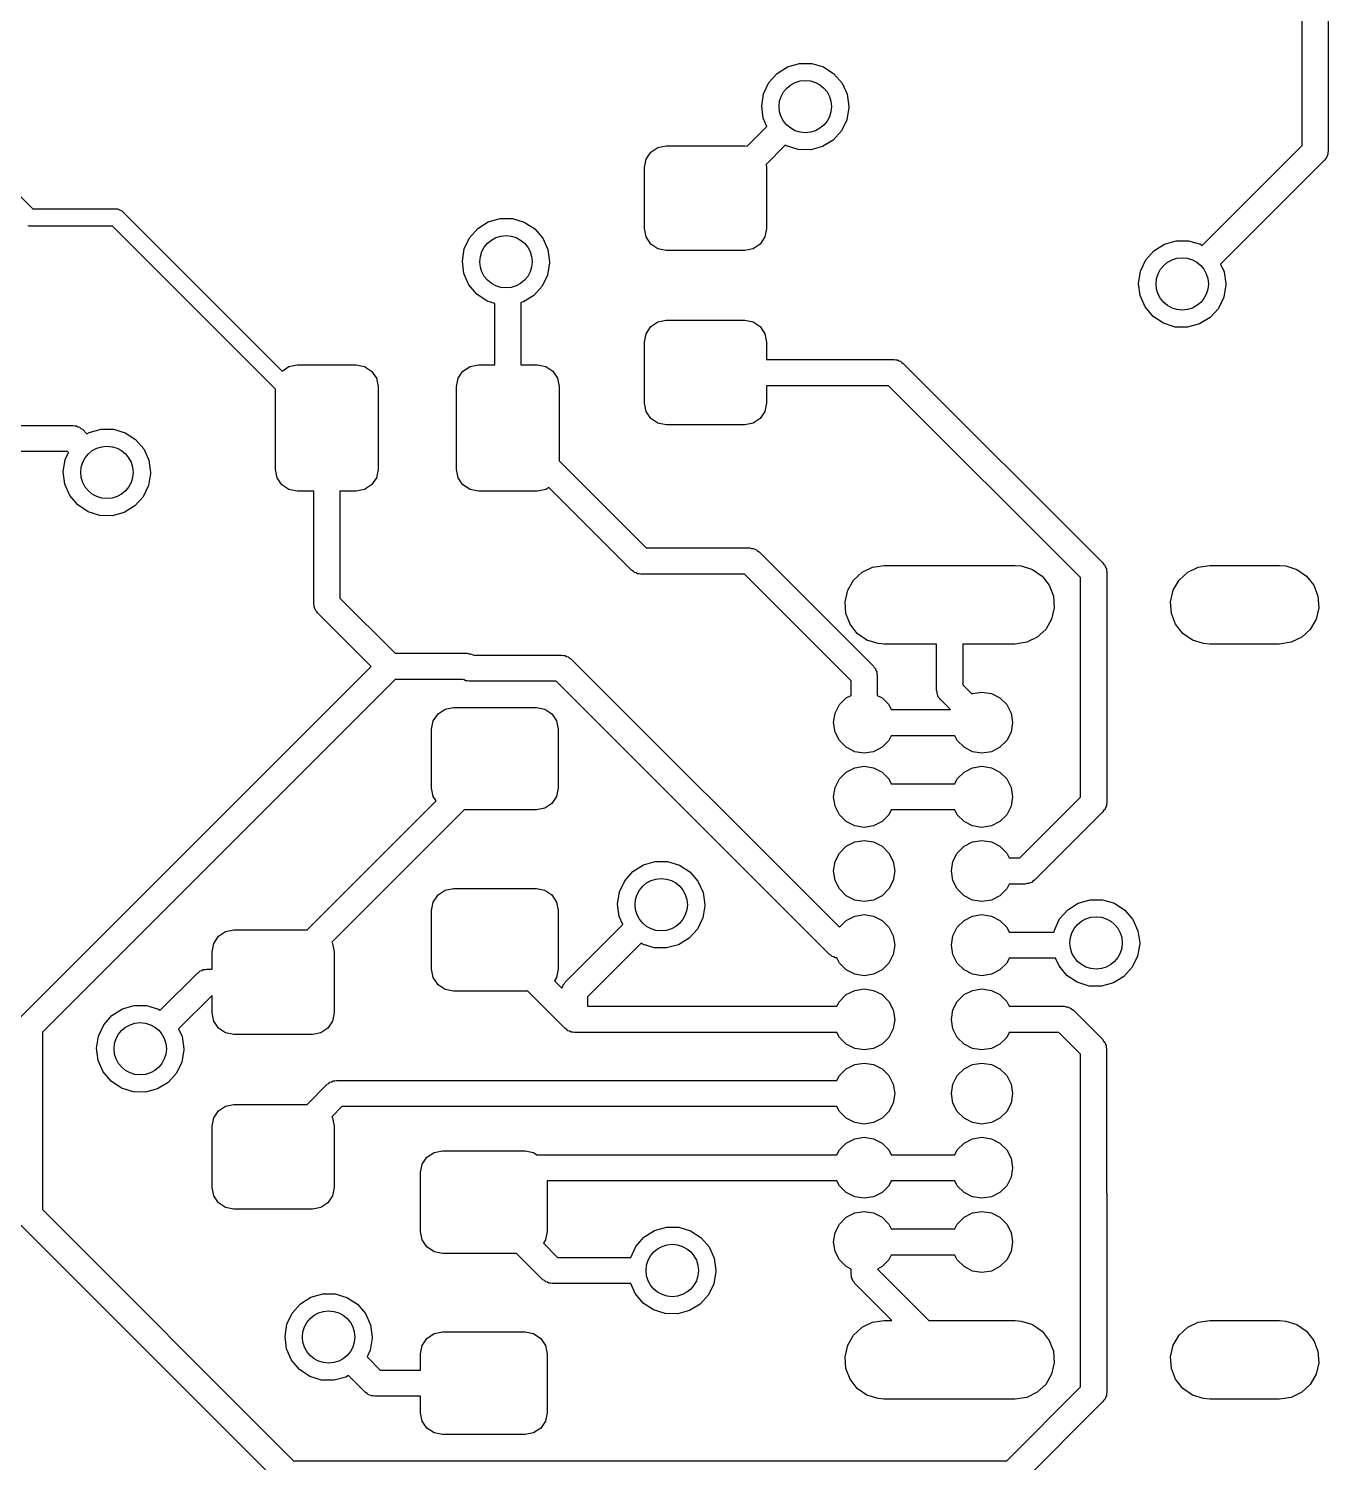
# Model space of a CAD drawing. Extents: x 2.72 to 6.24, y -5.23 to -2.47.
# Drawn here: x 5.65 to 6.236, y -4.902 to -4.255 of the extents above; entities that cross this region are included whole.
import ezdxf

# ---------------------------------------------------------------- set-up
doc = ezdxf.new("R2010")
doc.units = 0
doc.header["$MEASUREMENT"] = 0
doc.layers.add('BLACK', color=7, linetype='CONTINUOUS')

msp = doc.modelspace()

# ---------------------------------------------------------------- linework, layer by layer
at = {"layer": 'BLACK', "linetype": 'CONTINUOUS'}
for p, q in [((6.22409, -4.30755), (6.22409, -3.73064)), ((6.23591, -3.72819), (6.23591, -4.31)), ((5.98724, -4.27501), (5.99196, -4.27203)), ((5.99196, -4.27203), (5.99733, -4.2705)), ((5.99733, -4.2705), (6.00291, -4.27053)), ((6.00291, -4.27053), (6.00826, -4.27213)), ((6.00826, -4.27213), (6.01294, -4.27517)), ((5.5914, -4.27584), (5.65163, -4.33606)), ((5.98118, -4.28424), (5.98355, -4.27919)), ((5.98355, -4.27919), (5.98724, -4.27501)), ((6.01294, -4.27517), (6.01658, -4.27939)), ((6.01658, -4.27939), (6.01889, -4.28448)), ((5.98032, -4.28976), (5.98118, -4.28424)), ((6.01889, -4.28448), (6.01969, -4.29)), ((5.98104, -4.29529), (5.98032, -4.28976)), ((6.01968, -4.29048), (6.01875, -4.29598)), ((6.01969, -4.29), (6.01968, -4.29048)), ((5.9738, -4.30785), (5.98266, -4.29898)), ((5.98266, -4.29898), (5.98104, -4.29529)), ((6.01875, -4.29598), (6.01632, -4.30101)), ((6.01257, -4.30515), (6.00782, -4.30807)), ((6.01632, -4.30101), (6.01257, -4.30515)), ((5.92819, -4.31371), (5.93032, -4.31052)), ((5.93032, -4.31052), (5.93352, -4.30839)), ((5.93352, -4.30839), (5.93728, -4.30764)), ((5.93728, -4.30764), (5.97272, -4.30764)), ((5.97272, -4.30764), (5.9738, -4.30785)), ((5.99096, -4.30739), (5.98228, -4.31607)), ((5.99153, -4.30777), (5.99096, -4.30739)), ((5.99685, -4.30943), (5.99153, -4.30777)), ((6.00243, -4.30953), (5.99685, -4.30943)), ((6.00782, -4.30807), (6.00243, -4.30953)), ((6.17902, -4.35263), (6.22409, -4.30755)), ((6.23511, -4.31295), (6.23456, -4.3135)), ((6.23532, -4.3122), (6.23511, -4.31295)), ((6.2357, -4.31153), (6.23532, -4.3122)), ((6.23591, -4.31), (6.2357, -4.31075)), ((6.2357, -4.31075), (6.2357, -4.31153)), ((5.92744, -4.31748), (5.92819, -4.31371)), ((5.92744, -4.34504), (5.92744, -4.31748)), ((5.98228, -4.31607), (5.98256, -4.31748)), ((5.98256, -4.31748), (5.98256, -4.34504)), ((6.23418, -4.31418), (6.18733, -4.36103)), ((6.23456, -4.3135), (6.23418, -4.31418)), ((5.65163, -4.33606), (5.68915, -4.33606)), ((5.68915, -4.33606), (5.68946, -4.33616)), ((5.68946, -4.33616), (5.68977, -4.33611)), ((5.68977, -4.33611), (5.69059, -4.33653)), ((5.69059, -4.33653), (5.69147, -4.33681)), ((5.69147, -4.33681), (5.69165, -4.33707)), ((5.69165, -4.33707), (5.69194, -4.33722)), ((5.69194, -4.33722), (5.764, -4.40928)), ((5.6497, -4.34384), (5.64938, -4.34389)), ((5.65, -4.34394), (5.6497, -4.34384)), ((5.68752, -4.34394), (5.65, -4.34394)), ((5.76102, -4.41744), (5.68752, -4.34394)), ((5.84855, -4.34919), (5.85224, -4.34501)), ((5.85224, -4.34501), (5.85696, -4.34203)), ((5.85696, -4.34203), (5.86233, -4.3405)), ((5.86233, -4.3405), (5.86791, -4.34053)), ((5.86791, -4.34053), (5.87326, -4.34213)), ((5.87326, -4.34213), (5.87794, -4.34517)), ((5.87794, -4.34517), (5.88158, -4.34939)), ((5.92819, -4.34881), (5.92744, -4.34504)), ((5.98256, -4.34504), (5.98181, -4.34881)), ((5.84618, -4.35424), (5.84855, -4.34919)), ((5.88158, -4.34939), (5.88389, -4.35448)), ((5.93032, -4.352), (5.92819, -4.34881)), ((5.93352, -4.35413), (5.93032, -4.352)), ((5.97968, -4.352), (5.97648, -4.35413)), ((5.98181, -4.34881), (5.97968, -4.352)), ((6.16196, -4.35203), (6.16733, -4.3505)), ((6.16733, -4.3505), (6.17291, -4.35053)), ((6.17291, -4.35053), (6.17826, -4.35213)), ((5.84532, -4.35976), (5.84618, -4.35424)), ((5.88389, -4.35448), (5.88469, -4.36)), ((5.93728, -4.35488), (5.93352, -4.35413)), ((5.97272, -4.35488), (5.93728, -4.35488)), ((5.97648, -4.35413), (5.97272, -4.35488)), ((6.15355, -4.35919), (6.15724, -4.35501)), ((6.15724, -4.35501), (6.16196, -4.35203)), ((6.17826, -4.35213), (6.17902, -4.35263)), ((5.84604, -4.36529), (5.84532, -4.35976)), ((5.88468, -4.36048), (5.88375, -4.36598)), ((5.88469, -4.36), (5.88468, -4.36048)), ((6.15032, -4.36976), (6.15118, -4.36424)), ((6.15118, -4.36424), (6.15355, -4.35919)), ((6.18733, -4.36103), (6.18889, -4.36448)), ((6.18889, -4.36448), (6.18969, -4.37)), ((5.84829, -4.3704), (5.84604, -4.36529)), ((5.85188, -4.37467), (5.84829, -4.3704)), ((5.88132, -4.37101), (5.87757, -4.37515)), ((5.88375, -4.36598), (5.88132, -4.37101)), ((6.15104, -4.37529), (6.15032, -4.36976)), ((6.18968, -4.37048), (6.18875, -4.37598)), ((6.18969, -4.37), (6.18968, -4.37048)), ((5.85653, -4.37777), (5.85188, -4.37467)), ((5.85994, -4.37883), (5.85653, -4.37777)), ((5.87757, -4.37515), (5.87282, -4.37807)), ((6.15329, -4.3804), (6.15104, -4.37529)), ((6.18875, -4.37598), (6.18632, -4.38101)), ((5.85994, -4.40646), (5.85994, -4.37883)), ((5.87282, -4.37807), (5.87175, -4.37836)), ((5.87175, -4.37836), (5.87175, -4.40646)), ((6.15688, -4.38467), (6.15329, -4.3804)), ((6.18632, -4.38101), (6.18257, -4.38515)), ((5.92819, -4.39245), (5.93032, -4.38926)), ((5.93032, -4.38926), (5.93352, -4.38713)), ((5.93352, -4.38713), (5.93728, -4.38638)), ((5.93728, -4.38638), (5.97272, -4.38638)), ((5.97272, -4.38638), (5.97648, -4.38713)), ((5.97648, -4.38713), (5.97968, -4.38926)), ((5.97968, -4.38926), (5.98181, -4.39245)), ((6.16153, -4.38777), (6.15688, -4.38467)), ((6.16685, -4.38943), (6.16153, -4.38777)), ((6.17243, -4.38953), (6.16685, -4.38943)), ((6.17782, -4.38807), (6.17243, -4.38953)), ((6.18257, -4.38515), (6.17782, -4.38807)), ((5.92744, -4.39622), (5.92819, -4.39245)), ((5.92744, -4.42378), (5.92744, -4.39622)), ((5.98181, -4.39245), (5.98256, -4.39622)), ((5.98256, -4.39622), (5.98256, -4.40409)), ((5.764, -4.40928), (5.7671, -4.40721)), ((5.7671, -4.40721), (5.77087, -4.40646)), ((5.77087, -4.40646), (5.79744, -4.40646)), ((5.79744, -4.40646), (5.80121, -4.40721)), ((5.80121, -4.40721), (5.8044, -4.40934)), ((5.8044, -4.40934), (5.80653, -4.41253)), ((5.84347, -4.41253), (5.8456, -4.40934)), ((5.8456, -4.40934), (5.84879, -4.40721)), ((5.84879, -4.40721), (5.85256, -4.40646)), ((5.85256, -4.40646), (5.85994, -4.40646)), ((5.87175, -4.40646), (5.87913, -4.40646)), ((5.87913, -4.40646), (5.8829, -4.40721)), ((5.8829, -4.40721), (5.88609, -4.40934)), ((5.88609, -4.40934), (5.88823, -4.41253)), ((5.98256, -4.40409), (6.04003, -4.40409)), ((6.04003, -4.40409), (6.04078, -4.4043)), ((6.04078, -4.4043), (6.04156, -4.4043)), ((6.04156, -4.4043), (6.04223, -4.40468)), ((6.04223, -4.40468), (6.04298, -4.40489)), ((6.04298, -4.40489), (6.04353, -4.40544)), ((6.04353, -4.40544), (6.04421, -4.40582)), ((6.04421, -4.40582), (6.13425, -4.49587)), ((5.80653, -4.41253), (5.80728, -4.4163)), ((5.80728, -4.4163), (5.80728, -4.4537)), ((5.84272, -4.4163), (5.84347, -4.41253)), ((5.84272, -4.4537), (5.84272, -4.4163)), ((5.88823, -4.41253), (5.88898, -4.4163)), ((5.88898, -4.4163), (5.88898, -4.44978)), ((6.03759, -4.41591), (5.98256, -4.41591)), ((5.98256, -4.41591), (5.98256, -4.42378)), ((6.12417, -4.50249), (6.03759, -4.41591)), ((5.76102, -4.4537), (5.76102, -4.41744)), ((5.92819, -4.42755), (5.92744, -4.42378)), ((5.93032, -4.43074), (5.92819, -4.42755)), ((5.98181, -4.42755), (5.97968, -4.43074)), ((5.98256, -4.42378), (5.98181, -4.42755)), ((5.63362, -4.43382), (5.66972, -4.43382)), ((5.66972, -4.43382), (5.67048, -4.43402)), ((5.67048, -4.43402), (5.67125, -4.43402)), ((5.67125, -4.43402), (5.67193, -4.43441)), ((5.67193, -4.43441), (5.67268, -4.43461)), ((5.67268, -4.43461), (5.67323, -4.43516)), ((5.67323, -4.43516), (5.6739, -4.43555)), ((5.6739, -4.43555), (5.67599, -4.43764)), ((5.67696, -4.43703), (5.68233, -4.4355)), ((5.68233, -4.4355), (5.68791, -4.43553)), ((5.68791, -4.43553), (5.69326, -4.43713)), ((5.93352, -4.43287), (5.93032, -4.43074)), ((5.93728, -4.43362), (5.93352, -4.43287)), ((5.97272, -4.43362), (5.93728, -4.43362)), ((5.97648, -4.43287), (5.97272, -4.43362)), ((5.97968, -4.43074), (5.97648, -4.43287)), ((5.67599, -4.43764), (5.67696, -4.43703)), ((5.69326, -4.43713), (5.69794, -4.44017)), ((5.69794, -4.44017), (5.70158, -4.44439)), ((5.66728, -4.44563), (5.63362, -4.44563)), ((5.66618, -4.44924), (5.66768, -4.44603)), ((5.66768, -4.44603), (5.66728, -4.44563)), ((5.70158, -4.44439), (5.70389, -4.44948)), ((5.66532, -4.45476), (5.66618, -4.44924)), ((5.66604, -4.46029), (5.66532, -4.45476)), ((5.70468, -4.45548), (5.70375, -4.46098)), ((5.70389, -4.44948), (5.70469, -4.455)), ((5.70469, -4.455), (5.70468, -4.45548)), ((5.76177, -4.45747), (5.76102, -4.4537)), ((5.80728, -4.4537), (5.80653, -4.45747)), ((5.84347, -4.45747), (5.84272, -4.4537)), ((5.88898, -4.44978), (5.92829, -4.48909)), ((5.66829, -4.4654), (5.66604, -4.46029)), ((5.70375, -4.46098), (5.70132, -4.46601)), ((5.76391, -4.46066), (5.76177, -4.45747)), ((5.7671, -4.46279), (5.76391, -4.46066)), ((5.8044, -4.46066), (5.80121, -4.46279)), ((5.80653, -4.45747), (5.8044, -4.46066)), ((5.8456, -4.46066), (5.84347, -4.45747)), ((5.84879, -4.46279), (5.8456, -4.46066)), ((5.88433, -4.46184), (5.8829, -4.46279)), ((5.92167, -4.49918), (5.88433, -4.46184)), ((5.67188, -4.46967), (5.66829, -4.4654)), ((5.70132, -4.46601), (5.69757, -4.47015)), ((5.77087, -4.46354), (5.7671, -4.46279)), ((5.77825, -4.46354), (5.77087, -4.46354)), ((5.77825, -4.51415), (5.77825, -4.46354)), ((5.79744, -4.46354), (5.79006, -4.46354)), ((5.79006, -4.46354), (5.79006, -4.51171)), ((5.80121, -4.46279), (5.79744, -4.46354)), ((5.85256, -4.46354), (5.84879, -4.46279)), ((5.87913, -4.46354), (5.85256, -4.46354)), ((5.8829, -4.46279), (5.87913, -4.46354)), ((5.67653, -4.47277), (5.67188, -4.46967)), ((5.68185, -4.47443), (5.67653, -4.47277)), ((5.68743, -4.47453), (5.68185, -4.47443)), ((5.69282, -4.47307), (5.68743, -4.47453)), ((5.69757, -4.47015), (5.69282, -4.47307)), ((5.92829, -4.48909), (5.975, -4.48909)), ((5.975, -4.48909), (5.97575, -4.4893)), ((5.97575, -4.4893), (5.97653, -4.4893)), ((5.97653, -4.4893), (5.9772, -4.48968)), ((5.9772, -4.48968), (5.97795, -4.48989)), ((5.97795, -4.48989), (5.9785, -4.49044)), ((5.9785, -4.49044), (5.97918, -4.49082)), ((5.97918, -4.49082), (6.03071, -4.54236)), ((5.92234, -4.49956), (5.92167, -4.49918)), ((5.92289, -4.50011), (5.92234, -4.49956)), ((5.92364, -4.50032), (5.92289, -4.50011)), ((5.92432, -4.5007), (5.92364, -4.50032)), ((5.9251, -4.5007), (5.92432, -4.5007)), ((5.92585, -4.50091), (5.9251, -4.5007)), ((6.02176, -4.50365), (6.02563, -4.50007)), ((6.02563, -4.50007), (6.03038, -4.49779)), ((6.03038, -4.49779), (6.03559, -4.49701)), ((6.03559, -4.49701), (6.09465, -4.49701)), ((6.09465, -4.49701), (6.09742, -4.49723)), ((6.09742, -4.49723), (6.10244, -4.49881)), ((6.10244, -4.49881), (6.10677, -4.50181)), ((6.13425, -4.49587), (6.13464, -4.49655)), ((6.13464, -4.49655), (6.13519, -4.49709)), ((6.13519, -4.49709), (6.13539, -4.49785)), ((6.13539, -4.49785), (6.13578, -4.49852)), ((6.13578, -4.49852), (6.13578, -4.4993)), ((6.13578, -4.4993), (6.13598, -4.50005)), ((6.13598, -4.50005), (6.13598, -4.6039)), ((6.16861, -4.50365), (6.17248, -4.50007)), ((6.17248, -4.50007), (6.17723, -4.49779)), ((6.17723, -4.49779), (6.18244, -4.49701)), ((6.18244, -4.49701), (6.21394, -4.49701)), ((6.21394, -4.49701), (6.21671, -4.49723)), ((6.21671, -4.49723), (6.22173, -4.49881)), ((6.22173, -4.49881), (6.22606, -4.50181)), ((5.97255, -4.50091), (5.92585, -4.50091)), ((6.02063, -4.54898), (5.97255, -4.50091)), ((6.01912, -4.5082), (6.02176, -4.50365)), ((6.10677, -4.50181), (6.11003, -4.50595)), ((6.11003, -4.50595), (6.11194, -4.51086)), ((6.12417, -4.60145), (6.12417, -4.50249)), ((6.16597, -4.5082), (6.16861, -4.50365)), ((6.22606, -4.50181), (6.22933, -4.50595)), ((6.22933, -4.50595), (6.23123, -4.51086)), ((5.79006, -4.51171), (5.81495, -4.53659)), ((6.01793, -4.51333), (6.01912, -4.5082)), ((6.0183, -4.51859), (6.01793, -4.51333)), ((6.11194, -4.51086), (6.11231, -4.51611)), ((6.16478, -4.51333), (6.16597, -4.5082)), ((6.16515, -4.51859), (6.16478, -4.51333)), ((6.23123, -4.51086), (6.2316, -4.51611)), ((5.77845, -4.5149), (5.77825, -4.51415)), ((5.77845, -4.51568), (5.77845, -4.5149)), ((5.77884, -4.51636), (5.77845, -4.51568)), ((5.77904, -4.51711), (5.77884, -4.51636)), ((5.77959, -4.51766), (5.77904, -4.51711)), ((5.77998, -4.51833), (5.77959, -4.51766)), ((5.80415, -4.5425), (5.77998, -4.51833)), ((6.0202, -4.5235), (6.0183, -4.51859)), ((6.11231, -4.51611), (6.11112, -4.52125)), ((6.16705, -4.5235), (6.16515, -4.51859)), ((6.2316, -4.51611), (6.23041, -4.52125)), ((6.02346, -4.52764), (6.0202, -4.5235)), ((6.10847, -4.5258), (6.1046, -4.52938)), ((6.11112, -4.52125), (6.10847, -4.5258)), ((6.17031, -4.52764), (6.16705, -4.5235)), ((6.22776, -4.5258), (6.2239, -4.52938)), ((6.23041, -4.52125), (6.22776, -4.5258)), ((6.0278, -4.53063), (6.02346, -4.52764)), ((6.03282, -4.53222), (6.0278, -4.53063)), ((6.03559, -4.53244), (6.03282, -4.53222)), ((6.05921, -4.53244), (6.03559, -4.53244)), ((6.05921, -4.55331), (6.05921, -4.53244)), ((6.09465, -4.53244), (6.07102, -4.53244)), ((6.07102, -4.53244), (6.07102, -4.55086)), ((6.09986, -4.53166), (6.09465, -4.53244)), ((6.1046, -4.52938), (6.09986, -4.53166)), ((6.17465, -4.53063), (6.17031, -4.52764)), ((6.17967, -4.53222), (6.17465, -4.53063)), ((6.18244, -4.53244), (6.17967, -4.53222)), ((6.21394, -4.53244), (6.18244, -4.53244)), ((6.21915, -4.53166), (6.21394, -4.53244)), ((6.2239, -4.52938), (6.21915, -4.53166)), ((5.81495, -4.53659), (5.8475, -4.53659)), ((5.8475, -4.53659), (5.84825, -4.5368)), ((5.84825, -4.5368), (5.84903, -4.5368)), ((5.84903, -4.5368), (5.8497, -4.53718)), ((5.8497, -4.53718), (5.85045, -4.53739)), ((5.85045, -4.53739), (5.85047, -4.5374)), ((5.85047, -4.5374), (5.89012, -4.5374)), ((5.89012, -4.5374), (5.89087, -4.5376)), ((5.89087, -4.5376), (5.89164, -4.5376)), ((5.89164, -4.5376), (5.89232, -4.53799)), ((5.89232, -4.53799), (5.89307, -4.53819)), ((5.89307, -4.53819), (5.89362, -4.53874)), ((5.89362, -4.53874), (5.89429, -4.53913)), ((5.89429, -4.53913), (6.01537, -4.66021)), ((5.64582, -4.70082), (5.80415, -4.5425)), ((6.03071, -4.54236), (6.0311, -4.54303)), ((6.0311, -4.54303), (6.03165, -4.54358)), ((6.03165, -4.54358), (6.03185, -4.54433)), ((6.03185, -4.54433), (6.03224, -4.54501)), ((6.03224, -4.54501), (6.03224, -4.54578)), ((6.03224, -4.54578), (6.03244, -4.54654)), ((5.81495, -4.54841), (5.65591, -4.70745)), ((5.84534, -4.54841), (5.81495, -4.54841)), ((5.84535, -4.54842), (5.84534, -4.54841)), ((5.84611, -4.54862), (5.84535, -4.54842)), ((5.84678, -4.54901), (5.84611, -4.54862)), ((5.84756, -4.54901), (5.84678, -4.54901)), ((5.84831, -4.54921), (5.84756, -4.54901)), ((5.88767, -4.54921), (5.84831, -4.54921)), ((6.0109, -4.67244), (5.88767, -4.54921)), ((6.02063, -4.55561), (6.02063, -4.54898)), ((6.03244, -4.54654), (6.03244, -4.55561)), ((6.07102, -4.55086), (6.0751, -4.55494)), ((6.01539, -4.55977), (6.01844, -4.55673)), ((6.01844, -4.55673), (6.02063, -4.55561)), ((6.03244, -4.55561), (6.03463, -4.55673)), ((6.03463, -4.55673), (6.03768, -4.55977)), ((6.05941, -4.55406), (6.05921, -4.55331)), ((6.05941, -4.55484), (6.05941, -4.55406)), ((6.0598, -4.55551), (6.05941, -4.55484)), ((6.06, -4.55626), (6.0598, -4.55551)), ((6.06055, -4.55681), (6.06, -4.55626)), ((6.06094, -4.55748), (6.06055, -4.55681)), ((6.06543, -4.56197), (6.06094, -4.55748)), ((6.0751, -4.55494), (6.07543, -4.55477)), ((6.07543, -4.55477), (6.07969, -4.55409)), ((6.07969, -4.55409), (6.08394, -4.55477)), ((6.08394, -4.55477), (6.08778, -4.55673)), ((6.08778, -4.55673), (6.09083, -4.55977)), ((5.83221, -4.5671), (5.83434, -4.56391)), ((5.83434, -4.56391), (5.83753, -4.56177)), ((5.83753, -4.56177), (5.8413, -4.56102)), ((5.8413, -4.56102), (5.8787, -4.56102)), ((5.8787, -4.56102), (5.88247, -4.56177)), ((5.88247, -4.56177), (5.88566, -4.56391)), ((5.88566, -4.56391), (5.88779, -4.5671)), ((6.01276, -4.56787), (6.01343, -4.56362)), ((6.01343, -4.56362), (6.01539, -4.55977)), ((6.03768, -4.55977), (6.0388, -4.56197)), ((6.0388, -4.56197), (6.06543, -4.56197)), ((6.09083, -4.55977), (6.09279, -4.56362)), ((6.09279, -4.56362), (6.09346, -4.56787)), ((5.83146, -4.57087), (5.83221, -4.5671)), ((5.83146, -4.59744), (5.83146, -4.57087)), ((5.88779, -4.5671), (5.88854, -4.57087)), ((5.88854, -4.57087), (5.88854, -4.59744)), ((6.01343, -4.57213), (6.01276, -4.56787)), ((6.09346, -4.56787), (6.09279, -4.57213)), ((6.01539, -4.57597), (6.01343, -4.57213)), ((6.01844, -4.57902), (6.01539, -4.57597)), ((6.03768, -4.57597), (6.03463, -4.57902)), ((6.0388, -4.57378), (6.03768, -4.57597)), ((6.06742, -4.57378), (6.0388, -4.57378)), ((6.06854, -4.57597), (6.06742, -4.57378)), ((6.07159, -4.57902), (6.06854, -4.57597)), ((6.09083, -4.57597), (6.08778, -4.57902)), ((6.09279, -4.57213), (6.09083, -4.57597)), ((6.02228, -4.58098), (6.01844, -4.57902)), ((6.02654, -4.58165), (6.02228, -4.58098)), ((6.03079, -4.58098), (6.02654, -4.58165)), ((6.03463, -4.57902), (6.03079, -4.58098)), ((6.07543, -4.58098), (6.07159, -4.57902)), ((6.07969, -4.58165), (6.07543, -4.58098)), ((6.08394, -4.58098), (6.07969, -4.58165)), ((6.08778, -4.57902), (6.08394, -4.58098)), ((6.01539, -4.59324), (6.01844, -4.59019)), ((6.01844, -4.59019), (6.02228, -4.58823)), ((6.02228, -4.58823), (6.02654, -4.58756)), ((6.02654, -4.58756), (6.03079, -4.58823)), ((6.03079, -4.58823), (6.03463, -4.59019)), ((6.03463, -4.59019), (6.03768, -4.59324)), ((6.06854, -4.59324), (6.07159, -4.59019)), ((6.07159, -4.59019), (6.07543, -4.58823)), ((6.07543, -4.58823), (6.07969, -4.58756)), ((6.07969, -4.58756), (6.08394, -4.58823)), ((6.08394, -4.58823), (6.08778, -4.59019)), ((6.08778, -4.59019), (6.09083, -4.59324)), ((5.83221, -4.60121), (5.83146, -4.59744)), ((5.88854, -4.59744), (5.88779, -4.60121)), ((6.01276, -4.60134), (6.01343, -4.59708)), ((6.01343, -4.59708), (6.01539, -4.59324)), ((6.03768, -4.59324), (6.0388, -4.59543)), ((6.0388, -4.59543), (6.06742, -4.59543)), ((6.06742, -4.59543), (6.06854, -4.59324)), ((6.09083, -4.59324), (6.09279, -4.59708)), ((6.09279, -4.59708), (6.09346, -4.60134)), ((5.77527, -4.66138), (5.8335, -4.60315)), ((5.8335, -4.60315), (5.83221, -4.60121)), ((5.88779, -4.60121), (5.88566, -4.6044)), ((6.01343, -4.6056), (6.01276, -4.60134)), ((6.09346, -4.60134), (6.09279, -4.6056)), ((6.09673, -4.6289), (6.12417, -4.60145)), ((6.13598, -4.6039), (6.13578, -4.60465)), ((5.84607, -4.60728), (5.78644, -4.66691)), ((5.8787, -4.60728), (5.84607, -4.60728)), ((5.88247, -4.60653), (5.8787, -4.60728)), ((5.88566, -4.6044), (5.88247, -4.60653)), ((6.01539, -4.60944), (6.01343, -4.6056)), ((6.01844, -4.61249), (6.01539, -4.60944)), ((6.03768, -4.60944), (6.03463, -4.61249)), ((6.0388, -4.60724), (6.03768, -4.60944)), ((6.06742, -4.60724), (6.0388, -4.60724)), ((6.06854, -4.60944), (6.06742, -4.60724)), ((6.07159, -4.61249), (6.06854, -4.60944)), ((6.09083, -4.60944), (6.08778, -4.61249)), ((6.09279, -4.6056), (6.09083, -4.60944)), ((6.13425, -4.60807), (6.10335, -4.63898)), ((6.13464, -4.6074), (6.13425, -4.60807)), ((6.13519, -4.60685), (6.13464, -4.6074)), ((6.13539, -4.6061), (6.13519, -4.60685)), ((6.13578, -4.60543), (6.13539, -4.6061)), ((6.13578, -4.60465), (6.13578, -4.60543)), ((6.02228, -4.61444), (6.01844, -4.61249)), ((6.02654, -4.61512), (6.02228, -4.61444)), ((6.03079, -4.61444), (6.02654, -4.61512)), ((6.03463, -4.61249), (6.03079, -4.61444)), ((6.07543, -4.61444), (6.07159, -4.61249)), ((6.07969, -4.61512), (6.07543, -4.61444)), ((6.08394, -4.61444), (6.07969, -4.61512)), ((6.08778, -4.61249), (6.08394, -4.61444)), ((6.01844, -4.62366), (6.02228, -4.6217)), ((6.02228, -4.6217), (6.02654, -4.62102)), ((6.02654, -4.62102), (6.03079, -4.6217)), ((6.03079, -4.6217), (6.03463, -4.62366)), ((6.07159, -4.62366), (6.07543, -4.6217)), ((6.07543, -4.6217), (6.07969, -4.62102)), ((6.07969, -4.62102), (6.08394, -4.6217)), ((6.08394, -4.6217), (6.08778, -4.62366)), ((6.01343, -4.63055), (6.01539, -4.6267)), ((6.01539, -4.6267), (6.01844, -4.62366)), ((6.03463, -4.62366), (6.03768, -4.6267)), ((6.03768, -4.6267), (6.03964, -4.63055)), ((6.06658, -4.63055), (6.06854, -4.6267)), ((6.06854, -4.6267), (6.07159, -4.62366)), ((6.08778, -4.62366), (6.09083, -4.6267)), ((6.09083, -4.6267), (6.09195, -4.6289)), ((6.09195, -4.6289), (6.09673, -4.6289)), ((5.91855, -4.63919), (5.92224, -4.63501)), ((5.92224, -4.63501), (5.92696, -4.63203)), ((5.92696, -4.63203), (5.93233, -4.6305)), ((5.93233, -4.6305), (5.93791, -4.63053)), ((5.93791, -4.63053), (5.94326, -4.63213)), ((5.94326, -4.63213), (5.94794, -4.63517)), ((5.94794, -4.63517), (5.95158, -4.63939)), ((6.01276, -4.6348), (6.01343, -4.63055)), ((6.01343, -4.63906), (6.01276, -4.6348)), ((6.03964, -4.63055), (6.04031, -4.6348)), ((6.04031, -4.6348), (6.03964, -4.63906)), ((6.06591, -4.6348), (6.06658, -4.63055)), ((6.06658, -4.63906), (6.06591, -4.6348)), ((5.83753, -4.64347), (5.8413, -4.64272)), ((5.8413, -4.64272), (5.8787, -4.64272)), ((5.8787, -4.64272), (5.88247, -4.64347)), ((5.91618, -4.64424), (5.91855, -4.63919)), ((5.95158, -4.63939), (5.95389, -4.64448)), ((6.01539, -4.6429), (6.01343, -4.63906)), ((6.01844, -4.64595), (6.01539, -4.6429)), ((6.03768, -4.6429), (6.03463, -4.64595)), ((6.03964, -4.63906), (6.03768, -4.6429)), ((6.06854, -4.6429), (6.06658, -4.63906)), ((6.07159, -4.64595), (6.06854, -4.6429)), ((6.09083, -4.6429), (6.08778, -4.64595)), ((6.09195, -4.64071), (6.09083, -4.6429)), ((6.09917, -4.64071), (6.09195, -4.64071)), ((6.09992, -4.64051), (6.09917, -4.64071)), ((6.1007, -4.64051), (6.09992, -4.64051)), ((6.10137, -4.64012), (6.1007, -4.64051)), ((6.10212, -4.63992), (6.10137, -4.64012)), ((6.10267, -4.63937), (6.10212, -4.63992)), ((6.10335, -4.63898), (6.10267, -4.63937)), ((5.83146, -4.65256), (5.83221, -4.64879)), ((5.83221, -4.64879), (5.83434, -4.6456)), ((5.83434, -4.6456), (5.83753, -4.64347)), ((5.88247, -4.64347), (5.88566, -4.6456)), ((5.88566, -4.6456), (5.88779, -4.64879)), ((5.88779, -4.64879), (5.88854, -4.65256)), ((5.91532, -4.64976), (5.91618, -4.64424)), ((5.95389, -4.64448), (5.95469, -4.65)), ((6.02228, -4.64791), (6.01844, -4.64595)), ((6.02654, -4.64858), (6.02228, -4.64791)), ((6.03079, -4.64791), (6.02654, -4.64858)), ((6.03463, -4.64595), (6.03079, -4.64791)), ((6.07543, -4.64791), (6.07159, -4.64595)), ((6.07969, -4.64858), (6.07543, -4.64791)), ((6.08394, -4.64791), (6.07969, -4.64858)), ((6.08778, -4.64595), (6.08394, -4.64791)), ((6.11839, -4.65225), (6.12311, -4.64927)), ((6.12311, -4.64927), (6.12848, -4.64774)), ((6.12848, -4.64774), (6.13406, -4.64777)), ((6.13406, -4.64777), (6.13941, -4.64937)), ((6.13941, -4.64937), (6.14409, -4.65241)), ((5.83146, -4.67913), (5.83146, -4.65256)), ((5.88854, -4.65256), (5.88854, -4.67913)), ((5.91604, -4.65529), (5.91532, -4.64976)), ((5.91766, -4.65898), (5.91604, -4.65529)), ((5.95468, -4.65048), (5.95375, -4.65598)), ((5.95469, -4.65), (5.95468, -4.65048)), ((6.01844, -4.65712), (6.02228, -4.65516)), ((6.02228, -4.65516), (6.02654, -4.65449)), ((6.02654, -4.65449), (6.03079, -4.65516)), ((6.03079, -4.65516), (6.03463, -4.65712)), ((6.07159, -4.65712), (6.07543, -4.65516)), ((6.07543, -4.65516), (6.07969, -4.65449)), ((6.07969, -4.65449), (6.08394, -4.65516)), ((6.08394, -4.65516), (6.08778, -4.65712)), ((6.1147, -4.65644), (6.11839, -4.65225)), ((6.14409, -4.65241), (6.14774, -4.65664)), ((5.73532, -4.66426), (5.73852, -4.66213)), ((5.73852, -4.66213), (5.74228, -4.66138)), ((5.74228, -4.66138), (5.77527, -4.66138)), ((5.89171, -4.68494), (5.91766, -4.65898)), ((5.95132, -4.66101), (5.94757, -4.66515)), ((5.95375, -4.65598), (5.95132, -4.66101)), ((6.01537, -4.66021), (6.01539, -4.66017)), ((6.01539, -4.66017), (6.01844, -4.65712)), ((6.03463, -4.65712), (6.03768, -4.66017)), ((6.03768, -4.66017), (6.03964, -4.66401)), ((6.06658, -4.66401), (6.06854, -4.66017)), ((6.06854, -4.66017), (6.07159, -4.65712)), ((6.08778, -4.65712), (6.09083, -4.66017)), ((6.09083, -4.66017), (6.09195, -4.66236)), ((6.09195, -4.66236), (6.11219, -4.66236)), ((6.11219, -4.66236), (6.11233, -4.66149)), ((6.11233, -4.66149), (6.1147, -4.65644)), ((6.14774, -4.65664), (6.15005, -4.66172)), ((6.15005, -4.66172), (6.15084, -4.66724)), ((5.73244, -4.67122), (5.73319, -4.66745)), ((5.73319, -4.66745), (5.73532, -4.66426)), ((5.78644, -4.66691), (5.78681, -4.66745)), ((5.78681, -4.66745), (5.78756, -4.67122)), ((5.92596, -4.66739), (5.90179, -4.69156)), ((5.92653, -4.66777), (5.92596, -4.66739)), ((5.93185, -4.66943), (5.92653, -4.66777)), ((5.94282, -4.66807), (5.93743, -4.66953)), ((5.94757, -4.66515), (5.94282, -4.66807)), ((6.03964, -4.66401), (6.04031, -4.66827)), ((6.04031, -4.66827), (6.03964, -4.67253)), ((6.06591, -4.66827), (6.06658, -4.66401)), ((6.06658, -4.67253), (6.06591, -4.66827)), ((6.15083, -4.66772), (6.14991, -4.67323)), ((6.15084, -4.66724), (6.15083, -4.66772)), ((5.73244, -4.67909), (5.73244, -4.67122)), ((5.78756, -4.67122), (5.78756, -4.69878)), ((5.93743, -4.66953), (5.93185, -4.66943)), ((6.01157, -4.67283), (6.0109, -4.67244)), ((6.01212, -4.67338), (6.01157, -4.67283)), ((6.01287, -4.67358), (6.01212, -4.67338)), ((6.01355, -4.67397), (6.01287, -4.67358)), ((6.01417, -4.67397), (6.01355, -4.67397)), ((6.01539, -4.67637), (6.01417, -4.67397)), ((6.03964, -4.67253), (6.03768, -4.67637)), ((6.06854, -4.67637), (6.06658, -4.67253)), ((6.09195, -4.67417), (6.09083, -4.67637)), ((6.11291, -4.67417), (6.09195, -4.67417)), ((6.11444, -4.67765), (6.11291, -4.67417)), ((6.14991, -4.67323), (6.14747, -4.67825)), ((5.70902, -4.69763), (5.72582, -4.68082)), ((5.72582, -4.68082), (5.7265, -4.68044)), ((5.7265, -4.68044), (5.72705, -4.67989)), ((5.72705, -4.67989), (5.7278, -4.67968)), ((5.7278, -4.67968), (5.72847, -4.6793)), ((5.72847, -4.6793), (5.72925, -4.6793)), ((5.72925, -4.6793), (5.73, -4.67909)), ((5.73, -4.67909), (5.73244, -4.67909)), ((5.83221, -4.6829), (5.83146, -4.67913)), ((5.88854, -4.67913), (5.88779, -4.6829)), ((6.01844, -4.67942), (6.01539, -4.67637)), ((6.02228, -4.68137), (6.01844, -4.67942)), ((6.02654, -4.68205), (6.02228, -4.68137)), ((6.03079, -4.68137), (6.02654, -4.68205)), ((6.03463, -4.67942), (6.03079, -4.68137)), ((6.03768, -4.67637), (6.03463, -4.67942)), ((6.07159, -4.67942), (6.06854, -4.67637)), ((6.07543, -4.68137), (6.07159, -4.67942)), ((6.07969, -4.68205), (6.07543, -4.68137)), ((6.08394, -4.68137), (6.07969, -4.68205)), ((6.08778, -4.67942), (6.08394, -4.68137)), ((6.09083, -4.67637), (6.08778, -4.67942)), ((6.11803, -4.68192), (6.11444, -4.67765)), ((6.14747, -4.67825), (6.14373, -4.68239)), ((5.83434, -4.68609), (5.83221, -4.6829)), ((5.83753, -4.68823), (5.83434, -4.68609)), ((5.8413, -4.68898), (5.83753, -4.68823)), ((5.88779, -4.6829), (5.88684, -4.68433)), ((5.88684, -4.68433), (5.89018, -4.68768)), ((5.89018, -4.68759), (5.89057, -4.68691)), ((5.89018, -4.68768), (5.89018, -4.68759)), ((5.89057, -4.68691), (5.89077, -4.68616)), ((5.89077, -4.68616), (5.89132, -4.68561)), ((5.89132, -4.68561), (5.89171, -4.68494)), ((6.02228, -4.68863), (6.02654, -4.68795)), ((6.02654, -4.68795), (6.03079, -4.68863)), ((6.07543, -4.68863), (6.07969, -4.68795)), ((6.07969, -4.68795), (6.08394, -4.68863)), ((6.12268, -4.68501), (6.11803, -4.68192)), ((6.12801, -4.68668), (6.12268, -4.68501)), ((6.13359, -4.68678), (6.12801, -4.68668)), ((6.13897, -4.68531), (6.13359, -4.68678)), ((6.14373, -4.68239), (6.13897, -4.68531)), ((5.73244, -4.69091), (5.71733, -4.70603)), ((5.73244, -4.69878), (5.73244, -4.69091)), ((5.87478, -4.68898), (5.8413, -4.68898)), ((5.89171, -4.70591), (5.87478, -4.68898)), ((5.90179, -4.69156), (5.90179, -4.69583)), ((6.01427, -4.69583), (6.01539, -4.69363)), ((6.01539, -4.69363), (6.01844, -4.69058)), ((6.01844, -4.69058), (6.02228, -4.68863)), ((6.03079, -4.68863), (6.03463, -4.69058)), ((6.03463, -4.69058), (6.03768, -4.69363)), ((6.03768, -4.69363), (6.03964, -4.69747)), ((6.06658, -4.69747), (6.06854, -4.69363)), ((6.06854, -4.69363), (6.07159, -4.69058)), ((6.07159, -4.69058), (6.07543, -4.68863)), ((6.08394, -4.68863), (6.08778, -4.69058)), ((6.08778, -4.69058), (6.09083, -4.69363)), ((6.09083, -4.69363), (6.09195, -4.69583)), ((5.68355, -4.70419), (5.68724, -4.70001)), ((5.68724, -4.70001), (5.69196, -4.69703)), ((5.69196, -4.69703), (5.69733, -4.6955)), ((5.69733, -4.6955), (5.70291, -4.69553)), ((5.70291, -4.69553), (5.70826, -4.69713)), ((5.70826, -4.69713), (5.70902, -4.69763)), ((5.73319, -4.70255), (5.73244, -4.69878)), ((5.78756, -4.69878), (5.78681, -4.70255)), ((5.90179, -4.69583), (6.01427, -4.69583)), ((6.03964, -4.69747), (6.04031, -4.70173)), ((6.06591, -4.70173), (6.06658, -4.69747)), ((6.09195, -4.69583), (6.11673, -4.69583)), ((6.11673, -4.69583), (6.11748, -4.69603)), ((6.11748, -4.69603), (6.11826, -4.69603)), ((6.11826, -4.69603), (6.11893, -4.69642)), ((6.11893, -4.69642), (6.11969, -4.69662)), ((6.11969, -4.69662), (6.12023, -4.69717)), ((6.12023, -4.69717), (6.12091, -4.69756)), ((6.12091, -4.69756), (6.13418, -4.71082)), ((5.65591, -4.70745), (5.65591, -4.78755)), ((5.68118, -4.70924), (5.68355, -4.70419)), ((5.71733, -4.70603), (5.71889, -4.70948)), ((5.73532, -4.70574), (5.73319, -4.70255)), ((5.73852, -4.70787), (5.73532, -4.70574)), ((5.78468, -4.70574), (5.78148, -4.70787)), ((5.78681, -4.70255), (5.78468, -4.70574)), ((5.89238, -4.7063), (5.89171, -4.70591)), ((5.89293, -4.70685), (5.89238, -4.7063)), ((5.89368, -4.70705), (5.89293, -4.70685)), ((5.89436, -4.70744), (5.89368, -4.70705)), ((5.89513, -4.70744), (5.89436, -4.70744)), ((5.89589, -4.70764), (5.89513, -4.70744)), ((6.01427, -4.70764), (5.89589, -4.70764)), ((6.01539, -4.70983), (6.01427, -4.70764)), ((6.03964, -4.70599), (6.03768, -4.70983)), ((6.04031, -4.70173), (6.03964, -4.70599)), ((6.06658, -4.70599), (6.06591, -4.70173)), ((6.06854, -4.70983), (6.06658, -4.70599)), ((6.09195, -4.70764), (6.09083, -4.70983)), ((6.11429, -4.70764), (6.09195, -4.70764)), ((6.12409, -4.71745), (6.11429, -4.70764)), ((5.68032, -4.71476), (5.68118, -4.70924)), ((5.71889, -4.70948), (5.71969, -4.715)), ((5.74228, -4.70862), (5.73852, -4.70787)), ((5.77772, -4.70862), (5.74228, -4.70862)), ((5.78148, -4.70787), (5.77772, -4.70862)), ((6.01844, -4.71288), (6.01539, -4.70983)), ((6.02228, -4.71484), (6.01844, -4.71288)), ((6.03463, -4.71288), (6.03079, -4.71484)), ((6.03768, -4.70983), (6.03463, -4.71288)), ((6.07159, -4.71288), (6.06854, -4.70983)), ((6.07543, -4.71484), (6.07159, -4.71288)), ((6.08778, -4.71288), (6.08394, -4.71484)), ((6.09083, -4.70983), (6.08778, -4.71288)), ((6.13418, -4.71082), (6.13456, -4.7115)), ((6.13456, -4.7115), (6.13511, -4.71205)), ((6.13511, -4.71205), (6.13532, -4.7128)), ((6.13532, -4.7128), (6.1357, -4.71347)), ((6.1357, -4.71347), (6.1357, -4.71425)), ((5.68104, -4.72029), (5.68032, -4.71476)), ((5.68329, -4.7254), (5.68104, -4.72029)), ((5.71968, -4.71548), (5.71875, -4.72098)), ((5.71969, -4.715), (5.71968, -4.71548)), ((6.02654, -4.71551), (6.02228, -4.71484)), ((6.03079, -4.71484), (6.02654, -4.71551)), ((6.07969, -4.71551), (6.07543, -4.71484)), ((6.08394, -4.71484), (6.07969, -4.71551)), ((6.12409, -4.78), (6.12409, -4.71745)), ((6.1357, -4.71425), (6.13591, -4.715)), ((6.13591, -4.715), (6.13591, -4.77978)), ((5.68688, -4.72967), (5.68329, -4.7254)), ((5.71632, -4.72601), (5.71257, -4.73015)), ((5.71875, -4.72098), (5.71632, -4.72601)), ((6.01539, -4.7271), (6.01844, -4.72405)), ((6.01844, -4.72405), (6.02228, -4.72209)), ((6.02228, -4.72209), (6.02654, -4.72142)), ((6.02654, -4.72142), (6.03079, -4.72209)), ((6.03079, -4.72209), (6.03463, -4.72405)), ((6.03463, -4.72405), (6.03768, -4.7271)), ((6.06854, -4.7271), (6.07159, -4.72405)), ((6.07159, -4.72405), (6.07543, -4.72209)), ((6.07543, -4.72209), (6.07969, -4.72142)), ((6.07969, -4.72142), (6.08394, -4.72209)), ((6.08394, -4.72209), (6.08778, -4.72405)), ((6.08778, -4.72405), (6.09083, -4.7271)), ((5.69153, -4.73277), (5.68688, -4.72967)), ((5.69685, -4.73443), (5.69153, -4.73277)), ((5.70782, -4.73307), (5.70243, -4.73453)), ((5.71257, -4.73015), (5.70782, -4.73307)), ((5.77527, -4.74012), (5.78437, -4.73102)), ((5.78437, -4.73102), (5.78504, -4.73063)), ((5.78504, -4.73063), (5.78559, -4.73008)), ((5.78559, -4.73008), (5.78634, -4.72988)), ((5.78634, -4.72988), (5.78701, -4.72949)), ((5.78701, -4.72949), (5.78779, -4.72949)), ((5.78779, -4.72949), (5.78854, -4.72929)), ((5.78854, -4.72929), (6.01427, -4.72929)), ((6.01427, -4.72929), (6.01539, -4.7271)), ((6.03768, -4.7271), (6.03964, -4.73094)), ((6.03964, -4.73094), (6.04031, -4.7352)), ((6.06591, -4.7352), (6.06658, -4.73094)), ((6.06658, -4.73094), (6.06854, -4.7271)), ((6.09083, -4.7271), (6.09279, -4.73094)), ((6.09279, -4.73094), (6.09346, -4.7352)), ((5.70243, -4.73453), (5.69685, -4.73443)), ((6.03964, -4.73945), (6.03768, -4.7433)), ((6.04031, -4.7352), (6.03964, -4.73945)), ((6.06658, -4.73945), (6.06591, -4.7352)), ((6.06854, -4.7433), (6.06658, -4.73945)), ((6.09279, -4.73945), (6.09083, -4.7433)), ((6.09346, -4.7352), (6.09279, -4.73945)), ((5.73244, -4.74996), (5.73319, -4.74619)), ((5.73319, -4.74619), (5.73532, -4.743)), ((5.73532, -4.743), (5.73852, -4.74087)), ((5.73852, -4.74087), (5.74228, -4.74012)), ((5.74228, -4.74012), (5.77527, -4.74012)), ((5.79099, -4.7411), (5.78644, -4.74565)), ((5.78644, -4.74565), (5.78681, -4.74619)), ((5.78681, -4.74619), (5.78756, -4.74996)), ((6.01427, -4.7411), (5.79099, -4.7411)), ((6.01539, -4.7433), (6.01427, -4.7411)), ((6.01844, -4.74634), (6.01539, -4.7433)), ((6.02228, -4.7483), (6.01844, -4.74634)), ((6.03463, -4.74634), (6.03079, -4.7483)), ((6.03768, -4.7433), (6.03463, -4.74634)), ((6.07159, -4.74634), (6.06854, -4.7433)), ((6.07543, -4.7483), (6.07159, -4.74634)), ((6.08778, -4.74634), (6.08394, -4.7483)), ((6.09083, -4.7433), (6.08778, -4.74634)), ((5.73244, -4.77752), (5.73244, -4.74996)), ((5.78756, -4.74996), (5.78756, -4.77752)), ((6.02654, -4.74898), (6.02228, -4.7483)), ((6.03079, -4.7483), (6.02654, -4.74898)), ((6.07969, -4.74898), (6.07543, -4.7483)), ((6.08394, -4.7483), (6.07969, -4.74898)), ((6.01539, -4.76056), (6.01844, -4.75751)), ((6.01844, -4.75751), (6.02228, -4.75556)), ((6.02228, -4.75556), (6.02654, -4.75488)), ((6.02654, -4.75488), (6.03079, -4.75556)), ((6.03079, -4.75556), (6.03463, -4.75751)), ((6.03463, -4.75751), (6.03768, -4.76056)), ((6.06854, -4.76056), (6.07159, -4.75751)), ((6.07159, -4.75751), (6.07543, -4.75556)), ((6.07543, -4.75556), (6.07969, -4.75488)), ((6.07969, -4.75488), (6.08394, -4.75556)), ((6.08394, -4.75556), (6.08778, -4.75751)), ((6.08778, -4.75751), (6.09083, -4.76056)), ((5.82721, -4.7671), (5.82934, -4.76391)), ((5.82934, -4.76391), (5.83253, -4.76177)), ((5.83253, -4.76177), (5.8363, -4.76102)), ((5.8363, -4.76102), (5.8737, -4.76102)), ((5.8737, -4.76102), (5.87747, -4.76177)), ((5.87747, -4.76177), (5.87894, -4.76276)), ((5.87894, -4.76276), (6.01427, -4.76276)), ((6.01427, -4.76276), (6.01539, -4.76056)), ((6.03768, -4.76056), (6.0388, -4.76276)), ((6.0388, -4.76276), (6.06742, -4.76276)), ((6.06742, -4.76276), (6.06854, -4.76056)), ((6.09083, -4.76056), (6.09279, -4.7644)), ((6.09279, -4.7644), (6.09346, -4.76866)), ((5.82646, -4.77087), (5.82721, -4.7671)), ((5.82646, -4.79744), (5.82646, -4.77087)), ((6.09346, -4.76866), (6.09279, -4.77292)), ((5.73319, -4.78129), (5.73244, -4.77752)), ((5.78756, -4.77752), (5.78681, -4.78129)), ((6.01427, -4.77457), (5.88354, -4.77457)), ((5.88354, -4.77457), (5.88354, -4.79744)), ((6.01539, -4.77676), (6.01427, -4.77457)), ((6.01844, -4.77981), (6.01539, -4.77676)), ((6.03768, -4.77676), (6.03463, -4.77981)), ((6.0388, -4.77457), (6.03768, -4.77676)), ((6.06742, -4.77457), (6.0388, -4.77457)), ((6.06854, -4.77676), (6.06742, -4.77457)), ((6.07159, -4.77981), (6.06854, -4.77676)), ((6.09083, -4.77676), (6.08778, -4.77981)), ((6.09279, -4.77292), (6.09083, -4.77676)), ((5.73532, -4.78448), (5.73319, -4.78129)), ((5.73852, -4.78661), (5.73532, -4.78448)), ((5.78468, -4.78448), (5.78148, -4.78661)), ((5.78681, -4.78129), (5.78468, -4.78448)), ((6.02228, -4.78177), (6.01844, -4.77981)), ((6.02654, -4.78244), (6.02228, -4.78177)), ((6.03079, -4.78177), (6.02654, -4.78244)), ((6.03463, -4.77981), (6.03079, -4.78177)), ((6.07543, -4.78177), (6.07159, -4.77981)), ((6.07969, -4.78244), (6.07543, -4.78177)), ((6.08394, -4.78177), (6.07969, -4.78244)), ((6.08778, -4.77981), (6.08394, -4.78177)), ((6.12417, -4.78029), (6.12409, -4.78)), ((6.12417, -4.86751), (6.12417, -4.78029)), ((6.13591, -4.77978), (6.13598, -4.78008)), ((6.13598, -4.78008), (6.13598, -4.86995)), ((5.65591, -4.78755), (5.76914, -4.90079)), ((5.74228, -4.78736), (5.73852, -4.78661)), ((5.77772, -4.78736), (5.74228, -4.78736)), ((5.78148, -4.78661), (5.77772, -4.78736)), ((6.01539, -4.79403), (6.01844, -4.79098)), ((6.01844, -4.79098), (6.02228, -4.78902)), ((6.02228, -4.78902), (6.02654, -4.78835)), ((6.02654, -4.78835), (6.03079, -4.78902)), ((6.03079, -4.78902), (6.03463, -4.79098)), ((6.03463, -4.79098), (6.03768, -4.79403)), ((6.06854, -4.79403), (6.07159, -4.79098)), ((6.07159, -4.79098), (6.07543, -4.78902)), ((6.07543, -4.78902), (6.07969, -4.78835)), ((6.07969, -4.78835), (6.08394, -4.78902)), ((6.08394, -4.78902), (6.08778, -4.79098)), ((6.08778, -4.79098), (6.09083, -4.79403)), ((5.76252, -4.91087), (5.64582, -4.79418)), ((5.82721, -4.80121), (5.82646, -4.79744)), ((5.88354, -4.79744), (5.88279, -4.80121)), ((5.92724, -4.80001), (5.93196, -4.79703)), ((5.93196, -4.79703), (5.93733, -4.7955)), ((5.93733, -4.7955), (5.94291, -4.79553)), ((5.94291, -4.79553), (5.94826, -4.79713)), ((5.94826, -4.79713), (5.95294, -4.80017)), ((6.01276, -4.80213), (6.01343, -4.79787)), ((6.01343, -4.79787), (6.01539, -4.79403)), ((6.03768, -4.79403), (6.0388, -4.79622)), ((6.0388, -4.79622), (6.06742, -4.79622)), ((6.06742, -4.79622), (6.06854, -4.79403)), ((6.09083, -4.79403), (6.09279, -4.79787)), ((6.09279, -4.79787), (6.09346, -4.80213)), ((5.82934, -4.8044), (5.82721, -4.80121)), ((5.83253, -4.80653), (5.82934, -4.8044)), ((5.88279, -4.80121), (5.88184, -4.80264)), ((5.88184, -4.80264), (5.88829, -4.80909)), ((5.92125, -4.80909), (5.92355, -4.80419)), ((5.92355, -4.80419), (5.92724, -4.80001)), ((5.95294, -4.80017), (5.95658, -4.80439)), ((5.95658, -4.80439), (5.95889, -4.80948)), ((6.01343, -4.80638), (6.01276, -4.80213)), ((6.09346, -4.80213), (6.09279, -4.80638)), ((5.8363, -4.80728), (5.83253, -4.80653)), ((5.86978, -4.80728), (5.8363, -4.80728)), ((5.88167, -4.81918), (5.86978, -4.80728)), ((5.88829, -4.80909), (5.92125, -4.80909)), ((5.95889, -4.80948), (5.95969, -4.815)), ((6.01539, -4.81023), (6.01343, -4.80638)), ((6.01844, -4.81327), (6.01539, -4.81023)), ((6.03768, -4.81023), (6.03463, -4.81327)), ((6.0388, -4.80803), (6.03768, -4.81023)), ((6.06742, -4.80803), (6.0388, -4.80803)), ((6.06854, -4.81023), (6.06742, -4.80803)), ((6.07159, -4.81327), (6.06854, -4.81023)), ((6.09083, -4.81023), (6.08778, -4.81327)), ((6.09279, -4.80638), (6.09083, -4.81023)), ((5.95968, -4.81548), (5.95875, -4.82098)), ((5.95969, -4.815), (5.95968, -4.81548)), ((6.02063, -4.81439), (6.01844, -4.81327)), ((6.02063, -4.81669), (6.02063, -4.81439)), ((6.02083, -4.81744), (6.02063, -4.81669)), ((6.02083, -4.81822), (6.02083, -4.81744)), ((6.03463, -4.81327), (6.03254, -4.81434)), ((6.03254, -4.81434), (6.05575, -4.83756)), ((6.07543, -4.81523), (6.07159, -4.81327)), ((6.07969, -4.81591), (6.07543, -4.81523)), ((6.08394, -4.81523), (6.07969, -4.81591)), ((6.08778, -4.81327), (6.08394, -4.81523)), ((5.88234, -4.81956), (5.88167, -4.81918)), ((5.88289, -4.82011), (5.88234, -4.81956)), ((5.88364, -4.82032), (5.88289, -4.82011)), ((5.88432, -4.8207), (5.88364, -4.82032)), ((5.8851, -4.8207), (5.88432, -4.8207)), ((5.88585, -4.82091), (5.8851, -4.8207)), ((5.92131, -4.82091), (5.88585, -4.82091)), ((5.92329, -4.8254), (5.92131, -4.82091)), ((5.95875, -4.82098), (5.95632, -4.82601)), ((6.02122, -4.81889), (6.02083, -4.81822)), ((6.02142, -4.81965), (6.02122, -4.81889)), ((6.02197, -4.8202), (6.02142, -4.81965)), ((6.02236, -4.82087), (6.02197, -4.8202)), ((6.03905, -4.83756), (6.02236, -4.82087)), ((5.76855, -4.83419), (5.77224, -4.83001)), ((5.77224, -4.83001), (5.77696, -4.82703)), ((5.77696, -4.82703), (5.78233, -4.8255)), ((5.78233, -4.8255), (5.78791, -4.82553)), ((5.78791, -4.82553), (5.79326, -4.82713)), ((5.79326, -4.82713), (5.79794, -4.83017)), ((5.79794, -4.83017), (5.80158, -4.83439)), ((5.92688, -4.82967), (5.92329, -4.8254)), ((5.93153, -4.83277), (5.92688, -4.82967)), ((5.95257, -4.83015), (5.94782, -4.83307)), ((5.95632, -4.82601), (5.95257, -4.83015)), ((5.76618, -4.83924), (5.76855, -4.83419)), ((5.80158, -4.83439), (5.80389, -4.83948)), ((5.93685, -4.83443), (5.93153, -4.83277)), ((5.94243, -4.83453), (5.93685, -4.83443)), ((5.94782, -4.83307), (5.94243, -4.83453)), ((5.76532, -4.84476), (5.76618, -4.83924)), ((5.80389, -4.83948), (5.80469, -4.845)), ((5.82934, -4.8456), (5.83253, -4.84347)), ((5.83253, -4.84347), (5.8363, -4.84272)), ((5.8363, -4.84272), (5.8737, -4.84272)), ((5.8737, -4.84272), (5.87747, -4.84347)), ((5.87747, -4.84347), (5.88066, -4.8456)), ((6.02176, -4.8442), (6.02563, -4.84062)), ((6.02563, -4.84062), (6.03038, -4.83834)), ((6.03038, -4.83834), (6.03559, -4.83756)), ((6.03559, -4.83756), (6.03905, -4.83756)), ((6.05575, -4.83756), (6.09465, -4.83756)), ((6.09465, -4.83756), (6.09742, -4.83778)), ((6.09742, -4.83778), (6.10244, -4.83937)), ((6.10244, -4.83937), (6.10677, -4.84236)), ((6.10677, -4.84236), (6.11003, -4.8465)), ((6.16861, -4.8442), (6.17248, -4.84062)), ((6.17248, -4.84062), (6.17723, -4.83834)), ((6.17723, -4.83834), (6.18244, -4.83756)), ((6.18244, -4.83756), (6.21394, -4.83756)), ((6.21394, -4.83756), (6.21671, -4.83778)), ((6.21671, -4.83778), (6.22173, -4.83937)), ((6.22173, -4.83937), (6.22606, -4.84236)), ((6.22606, -4.84236), (6.22933, -4.8465)), ((5.76604, -4.85029), (5.76532, -4.84476)), ((5.80468, -4.84548), (5.80375, -4.85098)), ((5.80469, -4.845), (5.80468, -4.84548)), ((5.82646, -4.85256), (5.82721, -4.84879)), ((5.82721, -4.84879), (5.82934, -4.8456)), ((5.88066, -4.8456), (5.88279, -4.84879)), ((5.88279, -4.84879), (5.88354, -4.85256)), ((6.01793, -4.85389), (6.01912, -4.84875)), ((6.01912, -4.84875), (6.02176, -4.8442)), ((6.11003, -4.8465), (6.11194, -4.85141)), ((6.16478, -4.85389), (6.16597, -4.84875)), ((6.16597, -4.84875), (6.16861, -4.8442)), ((6.22933, -4.8465), (6.23123, -4.85141)), ((5.76829, -4.8554), (5.76604, -4.85029)), ((5.77188, -4.85967), (5.76829, -4.8554)), ((5.80375, -4.85098), (5.80231, -4.85396)), ((5.80231, -4.85396), (5.80829, -4.85994)), ((5.82646, -4.85994), (5.82646, -4.85256)), ((5.88354, -4.85256), (5.88354, -4.87913)), ((6.0183, -4.85914), (6.01793, -4.85389)), ((6.11194, -4.85141), (6.11231, -4.85667)), ((6.16515, -4.85914), (6.16478, -4.85389)), ((6.23123, -4.85141), (6.2316, -4.85667)), ((5.77653, -4.86277), (5.77188, -4.85967)), ((5.78185, -4.86443), (5.77653, -4.86277)), ((5.79399, -4.86234), (5.79282, -4.86307)), ((5.80167, -4.87002), (5.79399, -4.86234)), ((5.80829, -4.85994), (5.82646, -4.85994)), ((6.0202, -4.86405), (6.0183, -4.85914)), ((6.11112, -4.8618), (6.10847, -4.86635)), ((6.11231, -4.85667), (6.11112, -4.8618)), ((6.16705, -4.86405), (6.16515, -4.85914)), ((6.23041, -4.8618), (6.22776, -4.86635)), ((6.2316, -4.85667), (6.23041, -4.8618)), ((5.78743, -4.86453), (5.78185, -4.86443)), ((5.79282, -4.86307), (5.78743, -4.86453)), ((6.02346, -4.86819), (6.0202, -4.86405)), ((6.0278, -4.87119), (6.02346, -4.86819)), ((6.09089, -4.90079), (6.12417, -4.86751)), ((6.10847, -4.86635), (6.1046, -4.86993)), ((6.17031, -4.86819), (6.16705, -4.86405)), ((6.17465, -4.87119), (6.17031, -4.86819)), ((6.22776, -4.86635), (6.2239, -4.86993)), ((5.80234, -4.87041), (5.80167, -4.87002)), ((5.80289, -4.87096), (5.80234, -4.87041)), ((5.80364, -4.87116), (5.80289, -4.87096)), ((5.80432, -4.87155), (5.80364, -4.87116)), ((5.8051, -4.87155), (5.80432, -4.87155)), ((5.80585, -4.87175), (5.8051, -4.87155)), ((5.82646, -4.87175), (5.80585, -4.87175)), ((5.82646, -4.87913), (5.82646, -4.87175)), ((6.03282, -4.87277), (6.0278, -4.87119)), ((6.03559, -4.87299), (6.03282, -4.87277)), ((6.09465, -4.87299), (6.03559, -4.87299)), ((6.09986, -4.87221), (6.09465, -4.87299)), ((6.13425, -4.87413), (6.09751, -4.91087)), ((6.1046, -4.86993), (6.09986, -4.87221)), ((6.13464, -4.87345), (6.13425, -4.87413)), ((6.13519, -4.87291), (6.13464, -4.87345)), ((6.13539, -4.87215), (6.13519, -4.87291)), ((6.13578, -4.87148), (6.13539, -4.87215)), ((6.13598, -4.86995), (6.13578, -4.8707)), ((6.13578, -4.8707), (6.13578, -4.87148)), ((6.17967, -4.87277), (6.17465, -4.87119)), ((6.18244, -4.87299), (6.17967, -4.87277)), ((6.21394, -4.87299), (6.18244, -4.87299)), ((6.21915, -4.87221), (6.21394, -4.87299)), ((6.2239, -4.86993), (6.21915, -4.87221)), ((5.82721, -4.8829), (5.82646, -4.87913)), ((5.88354, -4.87913), (5.88279, -4.8829)), ((5.82934, -4.88609), (5.82721, -4.8829)), ((5.83253, -4.88823), (5.82934, -4.88609)), ((5.8363, -4.88898), (5.83253, -4.88823)), ((5.87747, -4.88823), (5.8737, -4.88898)), ((5.88066, -4.88609), (5.87747, -4.88823)), ((5.88279, -4.8829), (5.88066, -4.88609)), ((5.8737, -4.88898), (5.8363, -4.88898)), ((5.76914, -4.90079), (6.09089, -4.90079))]:
    msp.add_line(p, q, dxfattribs=at)
at = {"layer": 'BLACK'}
for centre in [(6, -4.29), (5.865, -4.36), (6.17, -4.37), (5.685, -4.455), (5.935, -4.65), (6.13115, -4.66724), (5.7, -4.715), (5.94, -4.815), (5.785, -4.845)]:
    msp.add_circle(centre, 0.01181, dxfattribs=at)

doc.saveas('drawing.dxf')
